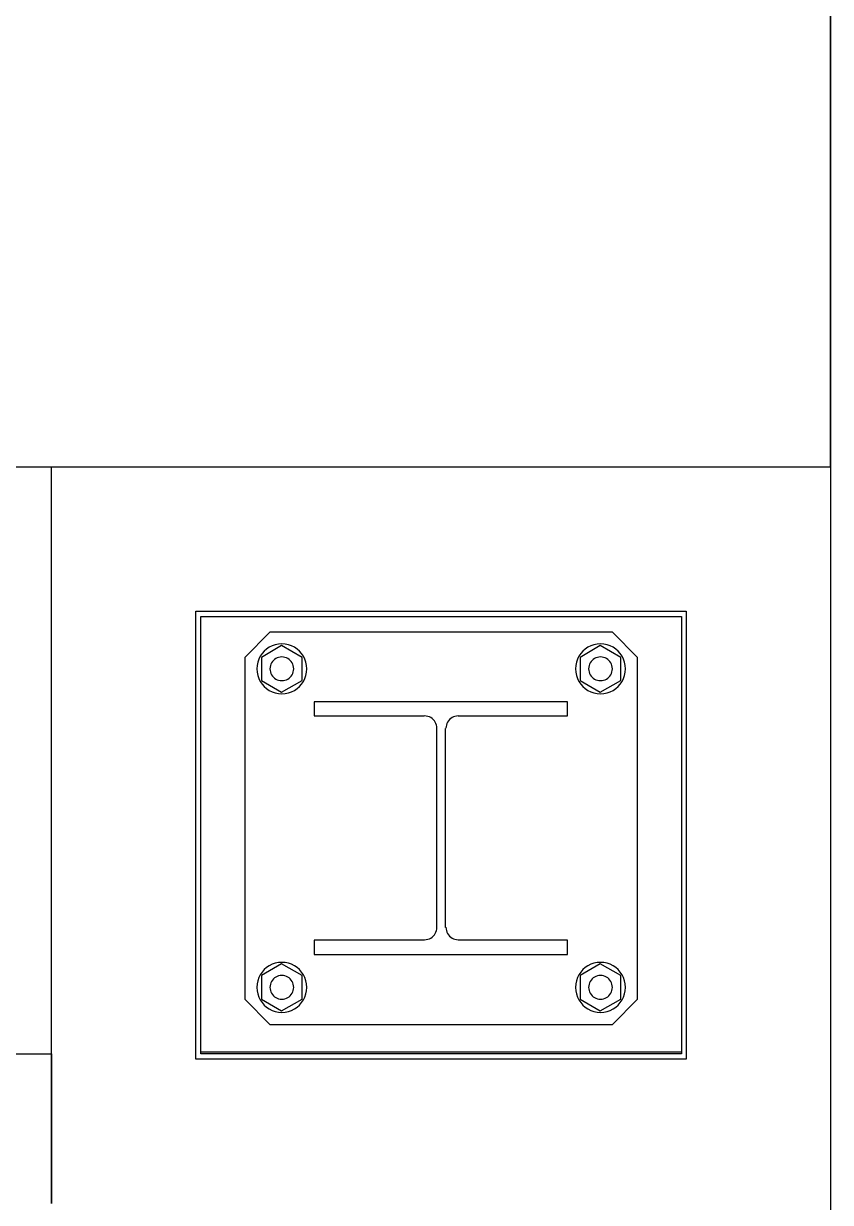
# Model space of a CAD drawing. Header units: millimetres. Extents: x 7649 to 34105, y 3983 to 25377.
# Drawn here: x 33295 to 34105, y 20638 to 21822 of the extents above; entities that cross this region are included whole.
import ezdxf

# ---------------------------------------------------------------- set-up
doc = ezdxf.new("R2010")
doc.units = ezdxf.units.MM

msp = doc.modelspace()

# ---------------------------------------------------------------- linework, layer by layer
at = {"layer": 'GEOMETRY', "color": 7}
for p, q in [((34105.14444, 21876.45556), (34105.14444, 5374.92222)), ((34105.14444, 21376.92222), (34105.14444, 21876.45556)), ((7649.45694, 21376.92222), (34105.14444, 21376.92222)), ((33542.11111, 21210.76389), (33516.71111, 21185.36389)), ((33886.06944, 21210.76389), (33542.11111, 21210.76389)), ((33911.46944, 21185.36389), (33886.06944, 21210.76389)), ((33553.75278, 21197.53472), (33533.64444, 21185.36389)), ((33544.23333, 21197.14702), (33541.33084, 21195.6906)), ((33547.33522, 21198.22439), (33544.23333, 21197.14702)), ((33550.60654, 21198.89277), (33547.33522, 21198.22439)), ((33554.01736, 21199.12222), (33550.60654, 21198.89277)), ((33574.39028, 21185.36389), (33553.75278, 21197.53472)), ((33557.42818, 21198.89277), (33554.01736, 21199.12222)), ((33560.69951, 21198.22439), (33557.42818, 21198.89277)), ((33563.80139, 21197.14702), (33560.69951, 21198.22439)), ((33566.70389, 21195.6906), (33563.80139, 21197.14702)), ((33873.89861, 21197.53472), (33853.79028, 21185.36389)), ((33864.37917, 21197.14702), (33861.47667, 21195.6906)), ((33867.48105, 21198.22439), (33864.37917, 21197.14702)), ((33870.75237, 21198.89277), (33867.48105, 21198.22439)), ((33874.16319, 21199.12222), (33870.75237, 21198.89277)), ((33894.53611, 21185.36389), (33873.89861, 21197.53472)), ((33877.57402, 21198.89277), (33874.16319, 21199.12222)), ((33880.84534, 21198.22439), (33877.57402, 21198.89277)), ((33883.94722, 21197.14702), (33880.84534, 21198.22439)), ((33886.84972, 21195.6906), (33883.94722, 21197.14702)), ((33516.71111, 21185.36389), (33516.71111, 20841.93472)), ((33532.31357, 21186.67333), (33530.85715, 21183.77083)), ((33534.11909, 21189.3465), (33532.31357, 21186.67333)), ((33533.64444, 21185.36389), (33533.64444, 21162.08056)), ((33536.24377, 21191.7604), (33534.11909, 21189.3465)), ((33538.65767, 21193.88508), (33536.24377, 21191.7604)), ((33541.33084, 21195.6906), (33538.65767, 21193.88508)), ((33549.38305, 21184.95736), (33548.0082, 21184.26743)), ((33550.85232, 21185.46773), (33549.38305, 21184.95736)), ((33552.40182, 21185.78436), (33550.85232, 21185.46773)), ((33554.01736, 21185.89306), (33552.40182, 21185.78436)), ((33555.6329, 21185.78436), (33554.01736, 21185.89306)), ((33557.1824, 21185.46773), (33555.6329, 21185.78436)), ((33558.65167, 21184.95736), (33557.1824, 21185.46773)), ((33560.02653, 21184.26743), (33558.65167, 21184.95736)), ((33569.37706, 21193.88508), (33566.70389, 21195.6906)), ((33571.79095, 21191.7604), (33569.37706, 21193.88508)), ((33573.91564, 21189.3465), (33571.79095, 21191.7604)), ((33575.72116, 21186.67333), (33573.91564, 21189.3465)), ((33574.39028, 21162.08056), (33574.39028, 21185.36389)), ((33577.17758, 21183.77083), (33575.72116, 21186.67333)), ((33852.4594, 21186.67333), (33851.00298, 21183.77083)), ((33854.26492, 21189.3465), (33852.4594, 21186.67333)), ((33853.79028, 21185.36389), (33853.79028, 21162.08056)), ((33856.3896, 21191.7604), (33854.26492, 21189.3465)), ((33858.8035, 21193.88508), (33856.3896, 21191.7604)), ((33861.47667, 21195.6906), (33858.8035, 21193.88508)), ((33869.52888, 21184.95736), (33868.15403, 21184.26743)), ((33870.99816, 21185.46773), (33869.52888, 21184.95736)), ((33872.54766, 21185.78436), (33870.99816, 21185.46773)), ((33874.16319, 21185.89306), (33872.54766, 21185.78436)), ((33875.77873, 21185.78436), (33874.16319, 21185.89306)), ((33877.32823, 21185.46773), (33875.77873, 21185.78436)), ((33878.7975, 21184.95736), (33877.32823, 21185.46773)), ((33880.17236, 21184.26743), (33878.7975, 21184.95736)), ((33889.52289, 21193.88508), (33886.84972, 21195.6906)), ((33891.93679, 21191.7604), (33889.52289, 21193.88508)), ((33894.06147, 21189.3465), (33891.93679, 21191.7604)), ((33895.86699, 21186.67333), (33894.06147, 21189.3465)), ((33894.53611, 21162.08056), (33894.53611, 21185.36389)), ((33897.32341, 21183.77083), (33895.86699, 21186.67333)), ((33911.46944, 20841.93472), (33911.46944, 21185.36389)), ((33529.11139, 21177.39763), (33528.88194, 21173.98681)), ((33528.88194, 21173.98681), (33529.11139, 21170.57598)), ((33529.77977, 21180.66895), (33529.11139, 21177.39763)), ((33530.85715, 21183.77083), (33529.77977, 21180.66895)), ((33542.21981, 21175.60234), (33542.11111, 21173.98681)), ((33542.11111, 21173.98681), (33542.21981, 21172.37127)), ((33542.53644, 21177.15184), (33542.21981, 21175.60234)), ((33543.04681, 21178.62112), (33542.53644, 21177.15184)), ((33543.73674, 21179.99597), (33543.04681, 21178.62112)), ((33544.59203, 21181.26222), (33543.73674, 21179.99597)), ((33545.5985, 21182.40567), (33544.59203, 21181.26222)), ((33546.74195, 21183.41214), (33545.5985, 21182.40567)), ((33548.0082, 21184.26743), (33546.74195, 21183.41214)), ((33561.29277, 21183.41214), (33560.02653, 21184.26743)), ((33562.43623, 21182.40567), (33561.29277, 21183.41214)), ((33563.44269, 21181.26222), (33562.43623, 21182.40567)), ((33564.29799, 21179.99597), (33563.44269, 21181.26222)), ((33564.98791, 21178.62112), (33564.29799, 21179.99597)), ((33565.49829, 21177.15184), (33564.98791, 21178.62112)), ((33565.81491, 21175.60234), (33565.49829, 21177.15184)), ((33565.92361, 21173.98681), (33565.81491, 21175.60234)), ((33565.81491, 21172.37127), (33565.92361, 21173.98681)), ((33578.25495, 21180.66895), (33577.17758, 21183.77083)), ((33578.92333, 21177.39763), (33578.25495, 21180.66895)), ((33579.15278, 21173.98681), (33578.92333, 21177.39763)), ((33578.92333, 21170.57598), (33579.15278, 21173.98681)), ((33849.25723, 21177.39763), (33849.02778, 21173.98681)), ((33849.02778, 21173.98681), (33849.25723, 21170.57598)), ((33849.92561, 21180.66895), (33849.25723, 21177.39763)), ((33851.00298, 21183.77083), (33849.92561, 21180.66895)), ((33862.36564, 21175.60234), (33862.25694, 21173.98681)), ((33862.25694, 21173.98681), (33862.36564, 21172.37127)), ((33862.68227, 21177.15184), (33862.36564, 21175.60234)), ((33863.19264, 21178.62112), (33862.68227, 21177.15184)), ((33863.88257, 21179.99597), (33863.19264, 21178.62112)), ((33864.73786, 21181.26222), (33863.88257, 21179.99597)), ((33865.74433, 21182.40567), (33864.73786, 21181.26222)), ((33866.88778, 21183.41214), (33865.74433, 21182.40567)), ((33868.15403, 21184.26743), (33866.88778, 21183.41214)), ((33881.43861, 21183.41214), (33880.17236, 21184.26743)), ((33882.58206, 21182.40567), (33881.43861, 21183.41214)), ((33883.58853, 21181.26222), (33882.58206, 21182.40567)), ((33884.44382, 21179.99597), (33883.58853, 21181.26222)), ((33885.13375, 21178.62112), (33884.44382, 21179.99597)), ((33885.64412, 21177.15184), (33885.13375, 21178.62112)), ((33885.96075, 21175.60234), (33885.64412, 21177.15184)), ((33886.06944, 21173.98681), (33885.96075, 21175.60234)), ((33885.96075, 21172.37127), (33886.06944, 21173.98681)), ((33898.40078, 21180.66895), (33897.32341, 21183.77083)), ((33899.06916, 21177.39763), (33898.40078, 21180.66895)), ((33899.29861, 21173.98681), (33899.06916, 21177.39763)), ((33899.06916, 21170.57598), (33899.29861, 21173.98681)), ((33529.11139, 21170.57598), (33529.77977, 21167.30466)), ((33529.77977, 21167.30466), (33530.85715, 21164.20278)), ((33530.85715, 21164.20278), (33532.31357, 21161.30028)), ((33532.31357, 21161.30028), (33534.11909, 21158.62711)), ((33533.64444, 21162.08056), (33553.75278, 21150.43889)), ((33542.21981, 21172.37127), (33542.53644, 21170.82177)), ((33542.53644, 21170.82177), (33543.04681, 21169.3525)), ((33543.04681, 21169.3525), (33543.73674, 21167.97764)), ((33543.73674, 21167.97764), (33544.59203, 21166.71139)), ((33544.59203, 21166.71139), (33545.5985, 21165.56794)), ((33545.5985, 21165.56794), (33546.74195, 21164.56147)), ((33546.74195, 21164.56147), (33548.0082, 21163.70618)), ((33548.0082, 21163.70618), (33549.38305, 21163.01625)), ((33549.38305, 21163.01625), (33550.85232, 21162.50588)), ((33550.85232, 21162.50588), (33552.40182, 21162.18925)), ((33552.40182, 21162.18925), (33554.01736, 21162.08056)), ((33553.75278, 21150.43889), (33574.39028, 21162.08056)), ((33554.01736, 21162.08056), (33555.6329, 21162.18925)), ((33555.6329, 21162.18925), (33557.1824, 21162.50588)), ((33557.1824, 21162.50588), (33558.65167, 21163.01625)), ((33558.65167, 21163.01625), (33560.02653, 21163.70618)), ((33560.02653, 21163.70618), (33561.29277, 21164.56147)), ((33561.29277, 21164.56147), (33562.43623, 21165.56794)), ((33562.43623, 21165.56794), (33563.44269, 21166.71139)), ((33563.44269, 21166.71139), (33564.29799, 21167.97764)), ((33564.29799, 21167.97764), (33564.98791, 21169.3525)), ((33564.98791, 21169.3525), (33565.49829, 21170.82177)), ((33565.49829, 21170.82177), (33565.81491, 21172.37127)), ((33573.91564, 21158.62711), (33575.72116, 21161.30028)), ((33575.72116, 21161.30028), (33577.17758, 21164.20278)), ((33577.17758, 21164.20278), (33578.25495, 21167.30466)), ((33578.25495, 21167.30466), (33578.92333, 21170.57598)), ((33849.25723, 21170.57598), (33849.92561, 21167.30466)), ((33849.92561, 21167.30466), (33851.00298, 21164.20278)), ((33851.00298, 21164.20278), (33852.4594, 21161.30028)), ((33852.4594, 21161.30028), (33854.26492, 21158.62711)), ((33853.79028, 21162.08056), (33873.89861, 21150.43889)), ((33862.36564, 21172.37127), (33862.68227, 21170.82177)), ((33862.68227, 21170.82177), (33863.19264, 21169.3525)), ((33863.19264, 21169.3525), (33863.88257, 21167.97764)), ((33863.88257, 21167.97764), (33864.73786, 21166.71139)), ((33864.73786, 21166.71139), (33865.74433, 21165.56794)), ((33865.74433, 21165.56794), (33866.88778, 21164.56147)), ((33866.88778, 21164.56147), (33868.15403, 21163.70618)), ((33868.15403, 21163.70618), (33869.52888, 21163.01625)), ((33869.52888, 21163.01625), (33870.99816, 21162.50588)), ((33870.99816, 21162.50588), (33872.54766, 21162.18925)), ((33872.54766, 21162.18925), (33874.16319, 21162.08056)), ((33873.89861, 21150.43889), (33894.53611, 21162.08056)), ((33874.16319, 21162.08056), (33875.77873, 21162.18925)), ((33875.77873, 21162.18925), (33877.32823, 21162.50588)), ((33877.32823, 21162.50588), (33878.7975, 21163.01625)), ((33878.7975, 21163.01625), (33880.17236, 21163.70618)), ((33880.17236, 21163.70618), (33881.43861, 21164.56147)), ((33881.43861, 21164.56147), (33882.58206, 21165.56794)), ((33882.58206, 21165.56794), (33883.58853, 21166.71139)), ((33883.58853, 21166.71139), (33884.44382, 21167.97764)), ((33884.44382, 21167.97764), (33885.13375, 21169.3525)), ((33885.13375, 21169.3525), (33885.64412, 21170.82177)), ((33885.64412, 21170.82177), (33885.96075, 21172.37127)), ((33894.06147, 21158.62711), (33895.86699, 21161.30028)), ((33895.86699, 21161.30028), (33897.32341, 21164.20278)), ((33897.32341, 21164.20278), (33898.40078, 21167.30466)), ((33898.40078, 21167.30466), (33899.06916, 21170.57598)), ((33534.11909, 21158.62711), (33536.24377, 21156.21321)), ((33536.24377, 21156.21321), (33538.65767, 21154.08853)), ((33538.65767, 21154.08853), (33541.33084, 21152.28301)), ((33541.33084, 21152.28301), (33544.23333, 21150.82659)), ((33544.23333, 21150.82659), (33547.33522, 21149.74922)), ((33547.33522, 21149.74922), (33550.60654, 21149.08084)), ((33550.60654, 21149.08084), (33554.01736, 21148.85139)), ((33554.01736, 21148.85139), (33557.42818, 21149.08084)), ((33557.42818, 21149.08084), (33560.69951, 21149.74922)), ((33560.69951, 21149.74922), (33563.80139, 21150.82659)), ((33563.80139, 21150.82659), (33566.70389, 21152.28301)), ((33566.70389, 21152.28301), (33569.37706, 21154.08853)), ((33569.37706, 21154.08853), (33571.79095, 21156.21321)), ((33571.79095, 21156.21321), (33573.91564, 21158.62711)), ((33854.26492, 21158.62711), (33856.3896, 21156.21321)), ((33856.3896, 21156.21321), (33858.8035, 21154.08853)), ((33858.8035, 21154.08853), (33861.47667, 21152.28301)), ((33861.47667, 21152.28301), (33864.37917, 21150.82659)), ((33864.37917, 21150.82659), (33867.48105, 21149.74922)), ((33867.48105, 21149.74922), (33870.75237, 21149.08084)), ((33870.75237, 21149.08084), (33874.16319, 21148.85139)), ((33874.16319, 21148.85139), (33877.57402, 21149.08084)), ((33877.57402, 21149.08084), (33880.84534, 21149.74922)), ((33880.84534, 21149.74922), (33883.94722, 21150.82659)), ((33883.94722, 21150.82659), (33886.84972, 21152.28301)), ((33886.84972, 21152.28301), (33889.52289, 21154.08853)), ((33889.52289, 21154.08853), (33891.93679, 21156.21321)), ((33891.93679, 21156.21321), (33894.06147, 21158.62711)), ((33841.09028, 21140.91389), (33586.56111, 21140.91389)), ((33586.56111, 21140.91389), (33586.56111, 21126.62639)), ((33841.09028, 21126.62639), (33841.09028, 21140.91389)), ((33586.56111, 21126.62639), (33697.15694, 21126.62639)), ((33699.10914, 21126.51289), (33697.42153, 21126.62639)), ((33700.72768, 21126.18225), (33699.10914, 21126.51289)), ((33702.26235, 21125.64928), (33700.72768, 21126.18225)), ((33703.69834, 21124.9288), (33702.26235, 21125.64928)), ((33726.44737, 21125.64928), (33725.01138, 21124.9288)), ((33727.98204, 21126.18225), (33726.44737, 21125.64928)), ((33729.60058, 21126.51289), (33727.98204, 21126.18225)), ((33731.28819, 21126.62639), (33729.60058, 21126.51289)), ((33731.02361, 21126.62639), (33841.09028, 21126.62639)), ((33705.02084, 21124.0356), (33703.69834, 21124.9288)), ((33706.21505, 21122.98449), (33705.02084, 21124.0356)), ((33707.26616, 21121.79028), (33706.21505, 21122.98449)), ((33708.15935, 21120.46778), (33707.26616, 21121.79028)), ((33708.87984, 21119.03179), (33708.15935, 21120.46778)), ((33709.4128, 21117.49713), (33708.87984, 21119.03179)), ((33709.74344, 21115.87858), (33709.4128, 21117.49713)), ((33709.85694, 21114.19097), (33709.74344, 21115.87858)), ((33709.85694, 20913.90139), (33709.85694, 21113.92639)), ((33718.32361, 20913.90139), (33718.32361, 21113.92639)), ((33718.96628, 21115.87858), (33718.85278, 21114.19097)), ((33719.29692, 21117.49713), (33718.96628, 21115.87858)), ((33719.82988, 21119.03179), (33719.29692, 21117.49713)), ((33720.55037, 21120.46778), (33719.82988, 21119.03179)), ((33721.44357, 21121.79028), (33720.55037, 21120.46778)), ((33722.49467, 21122.98449), (33721.44357, 21121.79028)), ((33723.68888, 21124.0356), (33722.49467, 21122.98449)), ((33725.01138, 21124.9288), (33723.68888, 21124.0356)), ((33709.4128, 20910.85982), (33709.74344, 20912.47836)), ((33709.74344, 20912.47836), (33709.85694, 20914.16597)), ((33718.85278, 20914.16597), (33718.96628, 20912.47836)), ((33718.96628, 20912.47836), (33719.29692, 20910.85982)), ((33697.15694, 20901.20139), (33586.56111, 20901.20139)), ((33586.56111, 20901.20139), (33586.56111, 20886.91389)), ((33697.42153, 20901.73056), (33699.10914, 20901.84406)), ((33699.10914, 20901.84406), (33700.72768, 20902.1747)), ((33700.72768, 20902.1747), (33702.26235, 20902.70766)), ((33702.26235, 20902.70766), (33703.69834, 20903.42815)), ((33703.69834, 20903.42815), (33705.02084, 20904.32134)), ((33705.02084, 20904.32134), (33706.21505, 20905.37245)), ((33706.21505, 20905.37245), (33707.26616, 20906.56666)), ((33707.26616, 20906.56666), (33708.15935, 20907.88916)), ((33708.15935, 20907.88916), (33708.87984, 20909.32515)), ((33708.87984, 20909.32515), (33709.4128, 20910.85982)), ((33719.29692, 20910.85982), (33719.82988, 20909.32515)), ((33719.82988, 20909.32515), (33720.55037, 20907.88916)), ((33720.55037, 20907.88916), (33721.44357, 20906.56666)), ((33721.44357, 20906.56666), (33722.49467, 20905.37245)), ((33722.49467, 20905.37245), (33723.68888, 20904.32134)), ((33723.68888, 20904.32134), (33725.01138, 20903.42815)), ((33725.01138, 20903.42815), (33726.44737, 20902.70766)), ((33726.44737, 20902.70766), (33727.98204, 20902.1747)), ((33727.98204, 20902.1747), (33729.60058, 20901.84406)), ((33729.60058, 20901.84406), (33731.28819, 20901.73056)), ((33841.09028, 20901.20139), (33731.02361, 20901.20139)), ((33841.09028, 20886.91389), (33841.09028, 20901.20139)), ((33553.75278, 20877.38889), (33533.64444, 20865.74722)), ((33544.23333, 20877.00119), (33541.33084, 20875.54477)), ((33547.33522, 20878.07856), (33544.23333, 20877.00119)), ((33550.60654, 20878.74694), (33547.33522, 20878.07856)), ((33554.01736, 20878.97639), (33550.60654, 20878.74694)), ((33574.39028, 20865.74722), (33553.75278, 20877.38889)), ((33557.42818, 20878.74694), (33554.01736, 20878.97639)), ((33560.69951, 20878.07856), (33557.42818, 20878.74694)), ((33563.80139, 20877.00119), (33560.69951, 20878.07856)), ((33566.70389, 20875.54477), (33563.80139, 20877.00119)), ((33586.56111, 20886.91389), (33841.09028, 20886.91389)), ((33873.89861, 20877.38889), (33853.79028, 20865.74722)), ((33864.37917, 20877.00119), (33861.47667, 20875.54477)), ((33867.48105, 20878.07856), (33864.37917, 20877.00119)), ((33870.75237, 20878.74694), (33867.48105, 20878.07856)), ((33874.16319, 20878.97639), (33870.75237, 20878.74694)), ((33894.53611, 20865.74722), (33873.89861, 20877.38889)), ((33877.57402, 20878.74694), (33874.16319, 20878.97639)), ((33880.84534, 20878.07856), (33877.57402, 20878.74694)), ((33883.94722, 20877.00119), (33880.84534, 20878.07856)), ((33886.84972, 20875.54477), (33883.94722, 20877.00119)), ((33532.31357, 20866.5275), (33530.85715, 20863.625)), ((33534.11909, 20869.20067), (33532.31357, 20866.5275)), ((33533.64444, 20865.74722), (33533.64444, 20841.93472)), ((33536.24377, 20871.61457), (33534.11909, 20869.20067)), ((33538.65767, 20873.73925), (33536.24377, 20871.61457)), ((33541.33084, 20875.54477), (33538.65767, 20873.73925)), ((33549.38305, 20864.81152), (33548.0082, 20864.1216)), ((33550.85232, 20865.3219), (33549.38305, 20864.81152)), ((33552.40182, 20865.63853), (33550.85232, 20865.3219)), ((33554.01736, 20865.74722), (33552.40182, 20865.63853)), ((33555.6329, 20865.63853), (33554.01736, 20865.74722)), ((33557.1824, 20865.3219), (33555.6329, 20865.63853)), ((33558.65167, 20864.81152), (33557.1824, 20865.3219)), ((33560.02653, 20864.1216), (33558.65167, 20864.81152)), ((33569.37706, 20873.73925), (33566.70389, 20875.54477)), ((33571.79095, 20871.61457), (33569.37706, 20873.73925)), ((33573.91564, 20869.20067), (33571.79095, 20871.61457)), ((33575.72116, 20866.5275), (33573.91564, 20869.20067)), ((33574.39028, 20841.93472), (33574.39028, 20865.74722)), ((33577.17758, 20863.625), (33575.72116, 20866.5275)), ((33852.4594, 20866.5275), (33851.00298, 20863.625)), ((33854.26492, 20869.20067), (33852.4594, 20866.5275)), ((33853.79028, 20865.74722), (33853.79028, 20841.93472)), ((33856.3896, 20871.61457), (33854.26492, 20869.20067)), ((33858.8035, 20873.73925), (33856.3896, 20871.61457)), ((33861.47667, 20875.54477), (33858.8035, 20873.73925)), ((33869.52888, 20864.81152), (33868.15403, 20864.1216)), ((33870.99816, 20865.3219), (33869.52888, 20864.81152)), ((33872.54766, 20865.63853), (33870.99816, 20865.3219)), ((33874.16319, 20865.74722), (33872.54766, 20865.63853)), ((33875.77873, 20865.63853), (33874.16319, 20865.74722)), ((33877.32823, 20865.3219), (33875.77873, 20865.63853)), ((33878.7975, 20864.81152), (33877.32823, 20865.3219)), ((33880.17236, 20864.1216), (33878.7975, 20864.81152)), ((33889.52289, 20873.73925), (33886.84972, 20875.54477)), ((33891.93679, 20871.61457), (33889.52289, 20873.73925)), ((33894.06147, 20869.20067), (33891.93679, 20871.61457)), ((33895.86699, 20866.5275), (33894.06147, 20869.20067)), ((33894.53611, 20841.93472), (33894.53611, 20865.74722)), ((33897.32341, 20863.625), (33895.86699, 20866.5275)), ((33529.11139, 20857.25179), (33528.88194, 20853.84097)), ((33528.88194, 20853.84097), (33529.11139, 20850.43015)), ((33529.77977, 20860.52312), (33529.11139, 20857.25179)), ((33530.85715, 20863.625), (33529.77977, 20860.52312)), ((33542.21981, 20855.45651), (33542.11111, 20853.84097)), ((33542.11111, 20853.84097), (33542.21981, 20852.22543)), ((33542.53644, 20857.00601), (33542.21981, 20855.45651)), ((33543.04681, 20858.47528), (33542.53644, 20857.00601)), ((33543.73674, 20859.85014), (33543.04681, 20858.47528)), ((33544.59203, 20861.11639), (33543.73674, 20859.85014)), ((33545.5985, 20862.25984), (33544.59203, 20861.11639)), ((33546.74195, 20863.2663), (33545.5985, 20862.25984)), ((33548.0082, 20864.1216), (33546.74195, 20863.2663)), ((33561.29277, 20863.2663), (33560.02653, 20864.1216)), ((33562.43623, 20862.25984), (33561.29277, 20863.2663)), ((33563.44269, 20861.11639), (33562.43623, 20862.25984)), ((33564.29799, 20859.85014), (33563.44269, 20861.11639)), ((33564.98791, 20858.47528), (33564.29799, 20859.85014)), ((33565.49829, 20857.00601), (33564.98791, 20858.47528)), ((33565.81491, 20855.45651), (33565.49829, 20857.00601)), ((33565.92361, 20853.84097), (33565.81491, 20855.45651)), ((33565.81491, 20852.22543), (33565.92361, 20853.84097)), ((33578.25495, 20860.52312), (33577.17758, 20863.625)), ((33578.92333, 20857.25179), (33578.25495, 20860.52312)), ((33579.15278, 20853.84097), (33578.92333, 20857.25179)), ((33578.92333, 20850.43015), (33579.15278, 20853.84097)), ((33849.25723, 20857.25179), (33849.02778, 20853.84097)), ((33849.02778, 20853.84097), (33849.25723, 20850.43015)), ((33849.92561, 20860.52312), (33849.25723, 20857.25179)), ((33851.00298, 20863.625), (33849.92561, 20860.52312)), ((33862.36564, 20855.45651), (33862.25694, 20853.84097)), ((33862.25694, 20853.84097), (33862.36564, 20852.22543)), ((33862.68227, 20857.00601), (33862.36564, 20855.45651)), ((33863.19264, 20858.47528), (33862.68227, 20857.00601)), ((33863.88257, 20859.85014), (33863.19264, 20858.47528)), ((33864.73786, 20861.11639), (33863.88257, 20859.85014)), ((33865.74433, 20862.25984), (33864.73786, 20861.11639)), ((33866.88778, 20863.2663), (33865.74433, 20862.25984)), ((33868.15403, 20864.1216), (33866.88778, 20863.2663)), ((33881.43861, 20863.2663), (33880.17236, 20864.1216)), ((33882.58206, 20862.25984), (33881.43861, 20863.2663)), ((33883.58853, 20861.11639), (33882.58206, 20862.25984)), ((33884.44382, 20859.85014), (33883.58853, 20861.11639)), ((33885.13375, 20858.47528), (33884.44382, 20859.85014)), ((33885.64412, 20857.00601), (33885.13375, 20858.47528)), ((33885.96075, 20855.45651), (33885.64412, 20857.00601)), ((33886.06944, 20853.84097), (33885.96075, 20855.45651)), ((33885.96075, 20852.22543), (33886.06944, 20853.84097)), ((33898.40078, 20860.52312), (33897.32341, 20863.625)), ((33899.06916, 20857.25179), (33898.40078, 20860.52312)), ((33899.29861, 20853.84097), (33899.06916, 20857.25179)), ((33899.06916, 20850.43015), (33899.29861, 20853.84097)), ((33516.71111, 20841.93472), (33542.11111, 20816.53472)), ((33529.11139, 20850.43015), (33529.77977, 20847.15883)), ((33529.77977, 20847.15883), (33530.85715, 20844.05695)), ((33530.85715, 20844.05695), (33532.31357, 20841.15445)), ((33532.31357, 20841.15445), (33534.11909, 20838.48128)), ((33533.64444, 20841.93472), (33553.75278, 20830.29306)), ((33542.21981, 20852.22543), (33542.53644, 20850.67593)), ((33542.53644, 20850.67593), (33543.04681, 20849.20666)), ((33543.04681, 20849.20666), (33543.73674, 20847.83181)), ((33543.73674, 20847.83181), (33544.59203, 20846.56556)), ((33544.59203, 20846.56556), (33545.5985, 20845.42211)), ((33545.5985, 20845.42211), (33546.74195, 20844.41564)), ((33546.74195, 20844.41564), (33548.0082, 20843.56035)), ((33548.0082, 20843.56035), (33549.38305, 20842.87042)), ((33549.38305, 20842.87042), (33550.85232, 20842.36005)), ((33550.85232, 20842.36005), (33552.40182, 20842.04342)), ((33552.40182, 20842.04342), (33554.01736, 20841.93472)), ((33553.75278, 20830.29306), (33574.39028, 20841.93472)), ((33554.01736, 20841.93472), (33555.6329, 20842.04342)), ((33555.6329, 20842.04342), (33557.1824, 20842.36005)), ((33557.1824, 20842.36005), (33558.65167, 20842.87042)), ((33558.65167, 20842.87042), (33560.02653, 20843.56035)), ((33560.02653, 20843.56035), (33561.29277, 20844.41564)), ((33561.29277, 20844.41564), (33562.43623, 20845.42211)), ((33562.43623, 20845.42211), (33563.44269, 20846.56556)), ((33563.44269, 20846.56556), (33564.29799, 20847.83181)), ((33564.29799, 20847.83181), (33564.98791, 20849.20666)), ((33564.98791, 20849.20666), (33565.49829, 20850.67593)), ((33565.49829, 20850.67593), (33565.81491, 20852.22543)), ((33573.91564, 20838.48128), (33575.72116, 20841.15445)), ((33575.72116, 20841.15445), (33577.17758, 20844.05695)), ((33577.17758, 20844.05695), (33578.25495, 20847.15883)), ((33578.25495, 20847.15883), (33578.92333, 20850.43015)), ((33849.25723, 20850.43015), (33849.92561, 20847.15883)), ((33849.92561, 20847.15883), (33851.00298, 20844.05695)), ((33851.00298, 20844.05695), (33852.4594, 20841.15445)), ((33852.4594, 20841.15445), (33854.26492, 20838.48128)), ((33853.79028, 20841.93472), (33873.89861, 20830.29306)), ((33862.36564, 20852.22543), (33862.68227, 20850.67593)), ((33862.68227, 20850.67593), (33863.19264, 20849.20666)), ((33863.19264, 20849.20666), (33863.88257, 20847.83181)), ((33863.88257, 20847.83181), (33864.73786, 20846.56556)), ((33864.73786, 20846.56556), (33865.74433, 20845.42211)), ((33865.74433, 20845.42211), (33866.88778, 20844.41564)), ((33866.88778, 20844.41564), (33868.15403, 20843.56035)), ((33868.15403, 20843.56035), (33869.52888, 20842.87042)), ((33869.52888, 20842.87042), (33870.99816, 20842.36005)), ((33870.99816, 20842.36005), (33872.54766, 20842.04342)), ((33872.54766, 20842.04342), (33874.16319, 20841.93472)), ((33873.89861, 20830.29306), (33894.53611, 20841.93472)), ((33874.16319, 20841.93472), (33875.77873, 20842.04342)), ((33875.77873, 20842.04342), (33877.32823, 20842.36005)), ((33877.32823, 20842.36005), (33878.7975, 20842.87042)), ((33878.7975, 20842.87042), (33880.17236, 20843.56035)), ((33880.17236, 20843.56035), (33881.43861, 20844.41564)), ((33881.43861, 20844.41564), (33882.58206, 20845.42211)), ((33882.58206, 20845.42211), (33883.58853, 20846.56556)), ((33883.58853, 20846.56556), (33884.44382, 20847.83181)), ((33884.44382, 20847.83181), (33885.13375, 20849.20666)), ((33885.13375, 20849.20666), (33885.64412, 20850.67593)), ((33885.64412, 20850.67593), (33885.96075, 20852.22543)), ((33886.06944, 20816.53472), (33911.46944, 20841.93472)), ((33894.06147, 20838.48128), (33895.86699, 20841.15445)), ((33895.86699, 20841.15445), (33897.32341, 20844.05695)), ((33897.32341, 20844.05695), (33898.40078, 20847.15883)), ((33898.40078, 20847.15883), (33899.06916, 20850.43015)), ((33534.11909, 20838.48128), (33536.24377, 20836.06738)), ((33536.24377, 20836.06738), (33538.65767, 20833.9427)), ((33538.65767, 20833.9427), (33541.33084, 20832.13718)), ((33541.33084, 20832.13718), (33544.23333, 20830.68076)), ((33544.23333, 20830.68076), (33547.33522, 20829.60339)), ((33547.33522, 20829.60339), (33550.60654, 20828.935)), ((33550.60654, 20828.935), (33554.01736, 20828.70556)), ((33554.01736, 20828.70556), (33557.42818, 20828.935)), ((33557.42818, 20828.935), (33560.69951, 20829.60339)), ((33560.69951, 20829.60339), (33563.80139, 20830.68076)), ((33563.80139, 20830.68076), (33566.70389, 20832.13718)), ((33566.70389, 20832.13718), (33569.37706, 20833.9427)), ((33569.37706, 20833.9427), (33571.79095, 20836.06738)), ((33571.79095, 20836.06738), (33573.91564, 20838.48128)), ((33854.26492, 20838.48128), (33856.3896, 20836.06738)), ((33856.3896, 20836.06738), (33858.8035, 20833.9427)), ((33858.8035, 20833.9427), (33861.47667, 20832.13718)), ((33861.47667, 20832.13718), (33864.37917, 20830.68076)), ((33864.37917, 20830.68076), (33867.48105, 20829.60339)), ((33867.48105, 20829.60339), (33870.75237, 20828.935)), ((33870.75237, 20828.935), (33874.16319, 20828.70556)), ((33874.16319, 20828.70556), (33877.57402, 20828.935)), ((33877.57402, 20828.935), (33880.84534, 20829.60339)), ((33880.84534, 20829.60339), (33883.94722, 20830.68076)), ((33883.94722, 20830.68076), (33886.84972, 20832.13718)), ((33886.84972, 20832.13718), (33889.52289, 20833.9427)), ((33889.52289, 20833.9427), (33891.93679, 20836.06738)), ((33891.93679, 20836.06738), (33894.06147, 20838.48128)), ((33542.11111, 20816.53472), (33886.06944, 20816.53472)), ((33472.79028, 20789.01806), (33955.39028, 20789.01806))]:
    msp.add_line(p, q, dxfattribs=at)
at = {"layer": 'RECTANGLES', "color": 7}
for p, q in [((33322.50694, 21376.92222), (34105.14444, 21376.92222)), ((33322.50694, 20636.61806), (33322.50694, 21376.92222)), ((34105.14444, 21376.92222), (34105.14444, 20636.61806)), ((33467.49861, 21231.93056), (33960.15278, 21231.93056)), ((33467.49861, 20781.60972), (33467.49861, 21231.93056)), ((33960.15278, 21231.93056), (33960.15278, 20781.60972)), ((33472.79028, 21226.63889), (33955.39028, 21226.63889)), ((33472.79028, 20786.90139), (33472.79028, 21226.63889)), ((33955.39028, 21226.63889), (33955.39028, 20786.90139)), ((33272.76528, 20786.90139), (33322.50694, 20786.90139)), ((33322.50694, 20786.90139), (33322.50694, 20636.61806)), ((33960.15278, 20781.60972), (33467.49861, 20781.60972)), ((33955.39028, 20786.90139), (33472.79028, 20786.90139))]:
    msp.add_line(p, q, dxfattribs=at)

doc.saveas('drawing.dxf')
